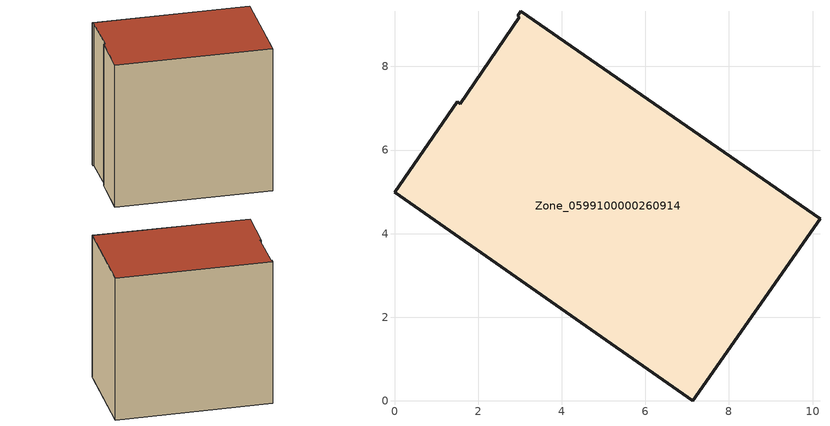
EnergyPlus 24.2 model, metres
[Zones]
Zone_0599100000260914
 floor ground (C_G): 0,5 1.51,7.15 1.58,7.1 2.99,9.18 2.95,9.21 3.03,9.32 10.18,4.36 7.13,0 z0
 wall outside (C_F): 3.03,9.32 2.95,9.21 2.99,9.18 1.58,7.1 1.51,7.15 0,5 7.13,0 10.18,4.36 3.03,9.32 z0:8.5
 roof outside (C_R): 2.99,9.18 1.58,7.1 1.51,7.15 0,5 7.13,0 10.18,4.36 3.03,9.32 2.95,9.21 z8.5
[BUILDING]
Pand.0599100000260914: North Axis=0; Terrain=City; Loads Convergence Tolerance Value=0.04; Temperature Convergence Tolerance Value=0.4; Solar Distribution=FullExterior; Maximum Number of Warmup Days=25; Minimum Number of Warmup Days=1
[Site:Location]
Rotterdam.The.Hague.AP_ZH_NLD Design_Conditions: Latitude=51.96; Longitude=4.45; Time Zone=1; Elevation=-4.5
[SITE:GROUNDTEMPERATURE:BUILDINGSURFACE]
18, 18, 18, 18, 18, 18, 18, 18, 18, 18, 18, 18
[MATERIAL] Thermal Absorptance=0.9; Solar Absorptance=0.7; Visible Absorptance=0.7
Name | Roughness | Thickness | Conductivity | Density | Specific Heat
G.TI.1975-1991 | MediumSmooth | 0.15 | 0.288461 | 540 | 1210
F.TI.1975-1991 | Rough | 0.3 | 0.230769 | 1920 | 840
R.TI.1975-1991 | MediumRough | 0.2 | 0.153846 | 1500 | 1000
[CONSTRUCTION]
C_G: G.TI.1975-1991
C_F: F.TI.1975-1991
C_R: R.TI.1975-1991
[ZONE]
Zone_0599100000260914: Type=1; Multiplier=1; Ceiling Height=Autocalculate; Volume=Autocalculate; Floor Area=autocalculate; Part of Total Floor Area=Yes
[ZONEINFILTRATION:DESIGNFLOWRATE]
Infil_Zone_0599100000260914: Zone or ZoneList or Space or SpaceList=Zone_0599100000260914; Schedule=AlwaysOn; Design Flow Rate Calculation Method=Flow/Area; Flow Rate per Floor Area=0.003; Constant Term Coefficient=1; Temperature Term Coefficient=0; Velocity Term Coefficient=0; Velocity Squared Term Coefficient=0
[HVACTEMPLATE:ZONE:IDEALLOADSAIRSYSTEM]
Zone_0599100000260914: Maximum Heating Supply Air Temperature=50; Minimum Cooling Supply Air Temperature=13; Maximum Heating Supply Air Humidity Ratio=0.0156; Minimum Cooling Supply Air Humidity Ratio=0.0077; Heating Limit=NoLimit; Cooling Limit=NoLimit; Dehumidification Control Type=ConstantSensibleHeatRatio; Cooling Sensible Heat Ratio=0.7; Dehumidification Setpoint=60; Humidification Control Type=None; Humidification Setpoint=30; Outdoor Air Method=None; Outdoor Air Flow Rate per Person=0.00944; Outdoor Air Flow Rate per Zone Floor Area=0; Outdoor Air Flow Rate per Zone=0; Demand Controlled Ventilation Type=None; Outdoor Air Economizer Type=NoEconomizer; Heat Recovery Type=None; Sensible Heat Recovery Effectiveness=0.7; Latent Heat Recovery Effectiveness=0.65
[ZONECONTROL:THERMOSTAT]
ThermostatControl_Zone_0599100000260914: Zone or ZoneList=Zone_0599100000260914; Control Type Schedule=DualSetpointControlType; Control 1=Thermostat_Zone_0599100000260914; Temperature Difference Between Cutout And Setpoint=0
[THERMOSTATSETPOINT:DUALSETPOINT]
Thermostat_Zone_0599100000260914: Heating Setpoint Temperature Schedule=HeatingSetpoint_Zone_0599100000260914; Cooling Setpoint Temperature Schedule=CoolingSetpoint_Zone_0599100000260914
[SCHEDULE:COMPACT]
HeatingSetpoint_Zone_0599100000260914: Through: 12/31, For: AllDays, Until: 24:00, 21
CoolingSetpoint_Zone_0599100000260914: Through: 12/31, For: AllDays, Until: 24:00, 24
DualSetpointControlType: Through: 12/31, For: AllDays, Until: 24:00, 4
AlwaysOn: Through: 12/31, For: AllDays, Until: 24:00, 1
